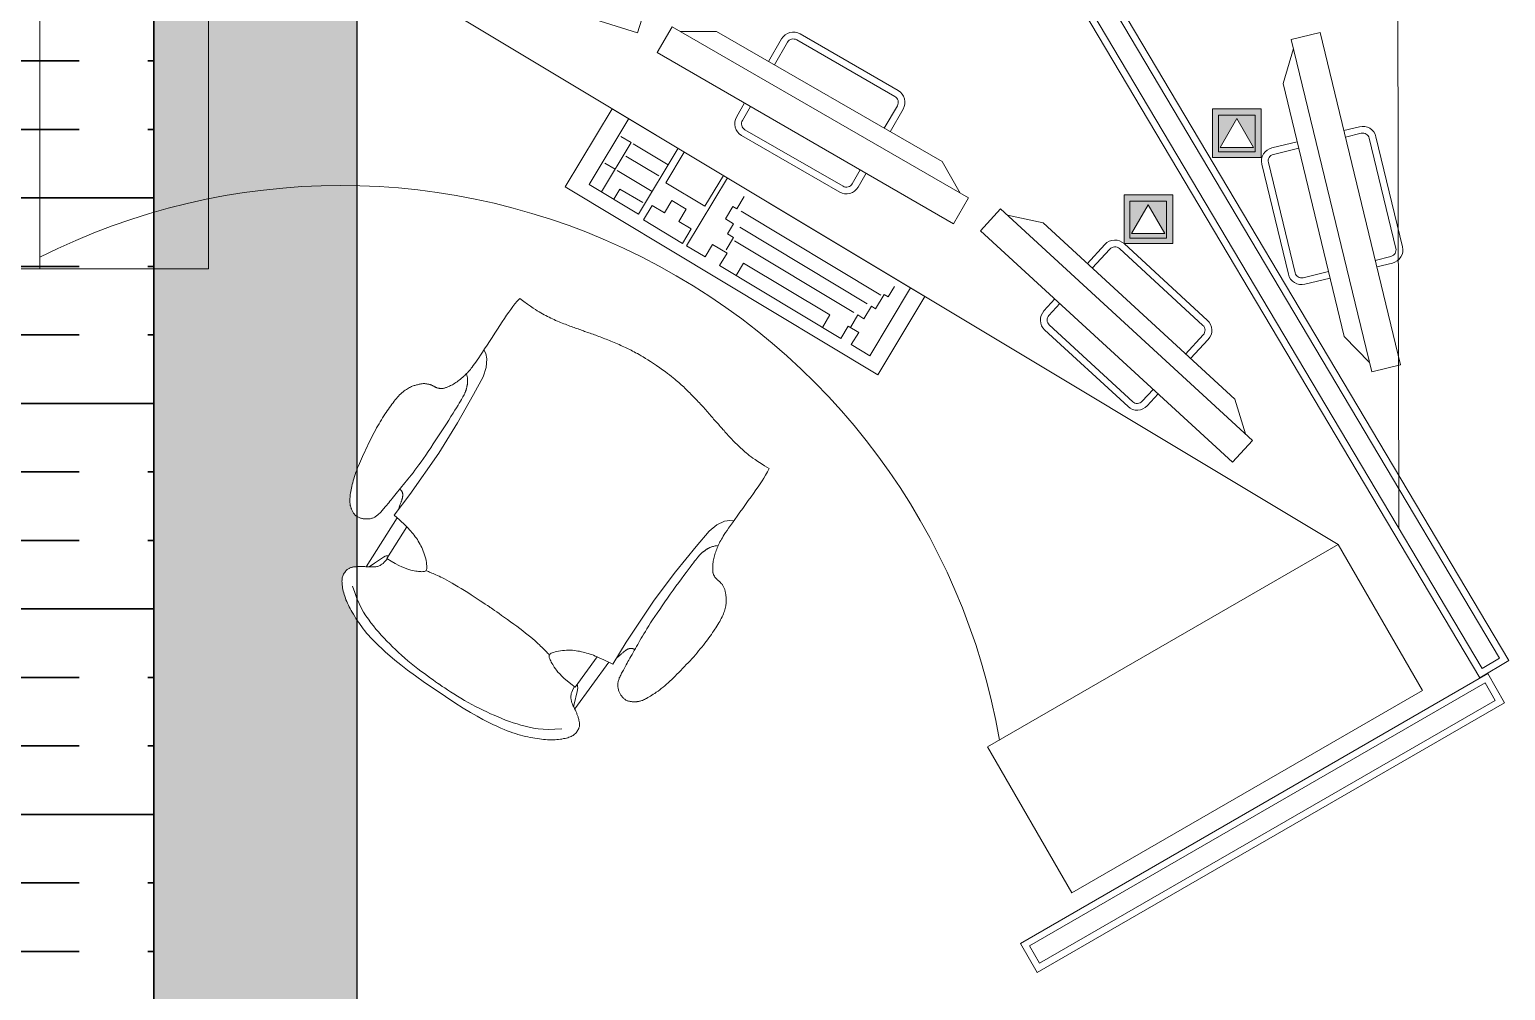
# Model space of a CAD drawing. Header units: millimetres. Extents: x 580 to 1830, y 656 to 1501.
# Drawn here: x 1637.2 to 1746.5, y 1297.6 to 1368.9 of the extents above; entities that cross this region are included whole.
import ezdxf

# ---------------------------------------------------------------- set-up
doc = ezdxf.new("R2010")
doc.units = ezdxf.units.MM
for name, color, linetype, lineweight in [('1T Puntos voz y datos', 144, 'Continuous', 20), ('instalacion electrica', 160, 'Continuous', 30), ('mobiliario', 253, 'Continuous', 15), ('Planta1', 250, 'Continuous', 15)]:
    doc.layers.add(name, color=color, linetype=linetype, lineweight=lineweight)
doc.layers.add('bandeja', color=250, linetype='Continuous')
doc.layers.add('cableado telecomunicaciones', color=7, linetype='Continuous', true_color=0xe679fc)
doc.layers.add('separador', color=1, linetype='Continuous', lineweight=30, true_color=0xff0000)

# ---------------------------------------------------------------- blocks, each defined once
blk = doc.blocks.new('Datos de Piso')
at = {"layer": '1T Puntos voz y datos', "linetype": 'Continuous'}
h = blk.add_hatch(color=256, dxfattribs=at)
h.paths.add_polyline_path([(-0.174, 0.358), (-0.174, -0.001), (0.185, -0.001), (0.185, 0.358)])
h.paths.add_polyline_path([(0.004, 0.286), (0.127, 0.073), (-0.119, 0.073)], flags=16)
for p, q in [((-0.131, 0.04), (-0.131, 0.311)), ((0.139, 0.311), (0.139, 0.04)), ((0.139, 0.04), (-0.131, 0.04))]:
    blk.add_line(p, q, dxfattribs=at)
for points in [[(-0.174, 0.358), (0.185, 0.358), (0.185, -0.001), (-0.174, -0.001)], [(0.004, 0.286), (0.127, 0.073), (-0.119, 0.073)]]:
    blk.add_lwpolyline(points, close=True, dxfattribs=at)
blk.add_lwpolyline([(-0.131, 0.311), (0.139, 0.311)], dxfattribs=at)
blk = doc.blocks.new('puntosAccesoVozDatos')
at = {"layer": '1T Puntos voz y datos', "linetype": 'Continuous'}
blk.add_blockref('Datos de Piso', (0.174, 0.001), dxfattribs=at)

msp = doc.modelspace()

# ---------------------------------------------------------------- hatches: boundary and pattern name
at = {"layer": 'cableado telecomunicaciones'}
h = msp.add_hatch(dxfattribs=at)
h.set_pattern_fill('HONEY', color=256, scale=1.9)
h.set_pattern_definition([(0, (-89664.291, -49120.476), (9.04875, 5.22429823), [6.0325, -12.065]), (120, (-89664.291, -49120.476), (-9.04874998, 5.22429826), [6.0325, -12.065]), (60, (-89664.291, -49120.476), (2e-08, 10.44859649), [-12.065, 6.0325])])
h.paths.add_polyline_path([(1079.88, 1477.1), (917.83, 1477.1), (917.83, 1462.07), (1079.88, 1462.07)])
h.paths.add_polyline_path([(1092.38, 1477.1), (1079.88, 1477.1), (1079.88, 1462.07), (1092.38, 1462.07)])
h.paths.add_polyline_path([(1606.38, 1477.1), (1092.38, 1477.1), (1092.38, 1462.07), (1557.53, 1462.07), (1565.11, 1466.44), (1566.36, 1464.28), (1562.53, 1462.07), (1606.38, 1462.07, -0.414214), (1646.38, 1422.07), (1646.38, 1383.46), (1661.41, 1383.46), (1661.41, 1386.76), (1659.35, 1387.23), (1658.68, 1387.02), (1658.02, 1389.12), (1661.41, 1390.18), (1661.41, 1422.07, 0.02962), (1661.02, 1428.57), (1660.82, 1429.07), (1660.68, 1429.52), (1660.54, 1430.03), (1660.41, 1430.69), (1660.36, 1431.27), (1660.46, 1431.7), (1660.53, 1431.85, 0.362821)])
h.paths.add_polyline_path([(1661.41, 1382.96), (1646.38, 1382.96), (1646.38, 1381.46), (1661.41, 1381.46)])
h.paths.add_polyline_path([(1646.38, 1116.35), (1661.41, 1116.35), (1661.41, 1325.1), (1661.21, 1325.41), (1661.04, 1325.71), (1660.84, 1326.06), (1660.66, 1326.45), (1660.52, 1326.83), (1660.41, 1327.21), (1660.33, 1327.63), (1660.3, 1328.05), (1660.38, 1328.37), (1660.56, 1328.67), (1660.8, 1328.9), (1661.04, 1328.98), (1661.41, 1329.04), (1661.41, 1332.74), (1661.21, 1332.94), (1661.07, 1333.19), (1660.94, 1333.52), (1660.89, 1333.81), (1660.9, 1334.08), (1660.93, 1334.36), (1660.99, 1334.71), (1661.08, 1335.12), (1661.17, 1335.48), (1661.27, 1335.79), (1661.41, 1336.19), (1661.41, 1375.14), (1658.02, 1376.2), (1658.68, 1378.3), (1659.35, 1378.09), (1661.41, 1378.56), (1661.41, 1380.96), (1646.38, 1380.96)])
at = {"layer": 'instalacion electrica'}
h = msp.add_hatch(dxfattribs=at)
h.set_pattern_fill('INSUL', color=256, scale=1.6)
h.paths.add_polyline_path([(1079.88, 1462.07), (917.83, 1462.07), (917.83, 1447.07), (1079.88, 1447.07)])
h.paths.add_polyline_path([(1092.38, 1462.07), (1079.88, 1462.07), (1079.88, 1447.07), (1092.38, 1447.07)])
h.paths.add_polyline_path([(1557.53, 1462.07), (1092.38, 1462.07), (1092.38, 1447.07), (1531.52, 1447.07)])
edge = h.paths.add_edge_path()
edge.add_line((1631.38, 1116.35), (1646.38, 1116.35))
edge.add_line((1646.38, 1116.35), (1646.38, 1380.96))
edge.add_line((1646.38, 1380.96), (1638.87, 1380.96))
edge.add_line((1638.87, 1380.96), (1638.87, 1383.46))
edge.add_line((1638.87, 1383.46), (1646.38, 1383.46))
edge.add_line((1646.38, 1383.46), (1646.38, 1422.07))
edge.add_arc((1606.38, 1422.07), 40, 0, 90)
edge.add_line((1606.38, 1462.07), (1562.53, 1462.07))
edge.add_line((1562.53, 1462.07), (1536.53, 1447.07))
edge.add_line((1536.53, 1447.07), (1596.11, 1447.07))
edge.add_line((1596.11, 1447.07), (1595.91, 1447.88))
edge.add_line((1595.91, 1447.88), (1596.33, 1448.56))
edge.add_line((1596.33, 1448.56), (1596.96, 1448.79))
edge.add_line((1596.96, 1448.79), (1597.73, 1448.91))
edge.add_line((1597.73, 1448.91), (1598.46, 1448.9))
edge.add_line((1598.46, 1448.9), (1599.27, 1448.79))
edge.add_line((1599.27, 1448.79), (1600.19, 1448.6))
edge.add_line((1600.19, 1448.6), (1601.03, 1448.35))
edge.add_line((1601.03, 1448.35), (1601.8, 1448.04))
edge.add_line((1601.8, 1448.04), (1602.82, 1447.56))
edge.add_line((1602.82, 1447.56), (1603.72, 1447.07))
edge.add_line((1603.72, 1447.07), (1606.38, 1447.07))
edge.add_arc((1606.38, 1422.07), 25, 0, 90, ccw=False)
edge.add_line((1631.38, 1422.07), (1631.38, 1383.48))
edge.add_line((1631.38, 1383.48), (1636.39, 1383.48))
edge.add_line((1636.39, 1383.48), (1636.39, 1380.98))
edge.add_line((1636.39, 1380.98), (1631.38, 1380.98))
edge.add_line((1631.38, 1380.98), (1631.38, 1116.35))

# ---------------------------------------------------------------- linework, layer by layer
at = {"layer": 'bandeja'}
msp.add_lwpolyline([(917.83, 1477.1), (1606.38, 1477.1, -0.414214), (1661.41, 1422.07), (1661.41, 1116.35)], format="xyb", dxfattribs=at)
at = {"layer": 'mobiliario', "color": 253}
for p, q in [((1738.45, 1432.8), (1738.64, 1331.86)), ((1734.14, 1330.66), (1650.43, 1380.96)), ((1684.49, 1358.83), (1681.9, 1360.39)), ((1680.56, 1358.49), (1679.79, 1358.95)), ((1683.79, 1358), (1681.35, 1359.47)), ((1683.3, 1356.85), (1680.71, 1358.4)), ((1700.25, 1349.15), (1689.89, 1355.38)), ((1698.24, 1347.87), (1689.4, 1353.18)), ((1699.25, 1348.51), (1689.8, 1354.19)), ((1664.41, 1332.64), (1662.11, 1329.02)), ((1734.14, 1330.66), (1708.16, 1315.66)), ((1740.39, 1319.83), (1734.14, 1330.66)), ((1680.1, 1321.93), (1677.57, 1318.47)), ((1714.41, 1304.83), (1740.39, 1319.83)), ((1708.16, 1315.66), (1714.41, 1304.83))]:
    msp.add_line(p, q, dxfattribs=at)
for points in [[(1635.45, 1350.96), (1635.45, 1413.34), (1637.93, 1413.34), (1637.93, 1351.98)], [(1637.93, 1351.12), (1650.43, 1351.12), (1650.43, 1380.09), (1637.93, 1380.09), (1637.93, 1351.12), (1635.45, 1351.12)], [(1685.39, 1368.7), (1688.08, 1368.71), (1704.8, 1359.06), (1706.13, 1356.72)], [(1736.46, 1344.16), (1734.6, 1346.1), (1730.06, 1364.86), (1730.83, 1367.44)], [(1681.57, 1362.25), (1678.63, 1357.37), (1682.29, 1355.17), (1685.22, 1360.05)], [(1679.55, 1356.82), (1681.75, 1360.48), (1680.98, 1360.93)], [(1685.68, 1359.77), (1684.31, 1357.49), (1687.2, 1355.75), (1688.58, 1358.03)], [(1702.45, 1349.7), (1699.43, 1344.67), (1698.06, 1345.49), (1698.61, 1346.4), (1697.84, 1346.86), (1697.29, 1345.95), (1688.3, 1351.35), (1688.85, 1352.27), (1687.78, 1352.91), (1687.23, 1351.99), (1685.86, 1352.82), (1688.88, 1357.85)], [(1682.6, 1356.02), (1680.92, 1357.03), (1680.46, 1356.27)], [(1688.79, 1352.51), (1689.34, 1353.43), (1688.88, 1353.7), (1689.34, 1354.46), (1688.73, 1354.83), (1689.28, 1355.74), (1689.58, 1355.56), (1690.13, 1356.48)], [(1727.28, 1338.87), (1726.49, 1341.44), (1712.28, 1354.51), (1709.65, 1355.08)], [(1695.92, 1346.77), (1696.47, 1347.69), (1690.07, 1351.53), (1689.52, 1350.62)], [(1688.19, 1330.6), (1688.08, 1330.58), (1687.98, 1330.56), (1687.9, 1330.55), (1687.84, 1330.53), (1687.78, 1330.52), (1687.73, 1330.5), (1687.69, 1330.49), (1687.65, 1330.47), (1687.61, 1330.45), (1687.58, 1330.44), (1687.55, 1330.42), (1687.52, 1330.41), (1687.48, 1330.39), (1687.46, 1330.38), (1687.43, 1330.36), (1687.4, 1330.34), (1687.37, 1330.32), (1687.34, 1330.31), (1687.31, 1330.29), (1687.28, 1330.27), (1687.26, 1330.25), (1687.23, 1330.23), (1687.2, 1330.21), (1687.18, 1330.19), (1687.15, 1330.18), (1687.13, 1330.16), (1687.1, 1330.14), (1687.08, 1330.12), (1687.06, 1330.1), (1687.04, 1330.09), (1687.01, 1330.07), (1686.99, 1330.05), (1686.96, 1330.02), (1686.94, 1330), (1686.91, 1329.97), (1686.88, 1329.94), (1686.84, 1329.9), (1686.79, 1329.85), (1686.74, 1329.79), (1686.69, 1329.72), (1686.62, 1329.64), (1686.54, 1329.54), (1686.45, 1329.43), (1686.36, 1329.3), (1686.24, 1329.16), (1686.12, 1328.99), (1685.98, 1328.8), (1685.82, 1328.6), (1685.65, 1328.36), (1685.47, 1328.11), (1685.27, 1327.85), (1685.07, 1327.57), (1684.86, 1327.28), (1684.65, 1326.99), (1684.45, 1326.69), (1684.24, 1326.41), (1684.05, 1326.12), (1683.86, 1325.85), (1683.68, 1325.58), (1683.5, 1325.33), (1683.34, 1325.08), (1683.19, 1324.85), (1683.05, 1324.63), (1682.92, 1324.42), (1682.8, 1324.22), (1682.69, 1324.04), (1682.59, 1323.87), (1682.49, 1323.71), (1682.4, 1323.55), (1682.32, 1323.4), (1682.23, 1323.25), (1682.15, 1323.1), (1682.07, 1322.95), (1681.98, 1322.8), (1681.9, 1322.66), (1681.82, 1322.51), (1681.73, 1322.37), (1681.65, 1322.23), (1681.58, 1322.1), (1681.51, 1321.98), (1681.44, 1321.86), (1681.38, 1321.75), (1681.32, 1321.64), (1681.27, 1321.55), (1681.22, 1321.45), (1681.17, 1321.36), (1681.13, 1321.28), (1681.08, 1321.2), (1681.04, 1321.12), (1681, 1321.04), (1680.97, 1320.97), (1680.93, 1320.9), (1680.9, 1320.83), (1680.87, 1320.77), (1680.85, 1320.7), (1680.83, 1320.64), (1680.81, 1320.58), (1680.79, 1320.52), (1680.78, 1320.46), (1680.77, 1320.4), (1680.76, 1320.34), (1680.76, 1320.28), (1680.76, 1320.22), (1680.76, 1320.16), (1680.77, 1320.1), (1680.78, 1320.04), (1680.79, 1319.98), (1680.81, 1319.92), (1680.82, 1319.86), (1680.84, 1319.8), (1680.86, 1319.75), (1680.89, 1319.7), (1680.91, 1319.64), (1680.94, 1319.59), (1680.96, 1319.55), (1680.99, 1319.5), (1681.02, 1319.45), (1681.05, 1319.41), (1681.09, 1319.37), (1681.12, 1319.33), (1681.16, 1319.29), (1681.19, 1319.25), (1681.23, 1319.22), (1681.28, 1319.19), (1681.32, 1319.16), (1681.36, 1319.13), (1681.41, 1319.1), (1681.46, 1319.08), (1681.51, 1319.07), (1681.56, 1319.05), (1681.62, 1319.04), (1681.67, 1319.03), (1681.73, 1319.02), (1681.78, 1319.02), (1681.83, 1319.01), (1681.88, 1319.01), (1681.92, 1319.01), (1681.97, 1319.01), (1682.01, 1319.01), (1682.05, 1319.01), (1682.08, 1319.01), (1682.12, 1319.01), (1682.16, 1319.01), (1682.2, 1319.02), (1682.24, 1319.02), (1682.28, 1319.03), (1682.32, 1319.03), (1682.37, 1319.04), (1682.42, 1319.06), (1682.47, 1319.07), (1682.53, 1319.09), (1682.59, 1319.11), (1682.65, 1319.14), (1682.73, 1319.18), (1682.8, 1319.22), (1682.89, 1319.26), (1682.98, 1319.31), (1683.07, 1319.36), (1683.17, 1319.42), (1683.27, 1319.49), (1683.38, 1319.56), (1683.5, 1319.63), (1683.61, 1319.71), (1683.74, 1319.8), (1683.86, 1319.89), (1683.98, 1319.99), (1684.11, 1320.09), (1684.24, 1320.19), (1684.37, 1320.3), (1684.49, 1320.42), (1684.62, 1320.53), (1684.75, 1320.66), (1684.88, 1320.78), (1685.01, 1320.91), (1685.14, 1321.05), (1685.28, 1321.18), (1685.42, 1321.32), (1685.55, 1321.47), (1685.69, 1321.61), (1685.83, 1321.76), (1685.97, 1321.9), (1686.11, 1322.05), (1686.25, 1322.2), (1686.38, 1322.35), (1686.51, 1322.49), (1686.63, 1322.64), (1686.75, 1322.78), (1686.87, 1322.92), (1686.99, 1323.06), (1687.1, 1323.2), (1687.21, 1323.34), (1687.31, 1323.48), (1687.41, 1323.61), (1687.51, 1323.74), (1687.6, 1323.87), (1687.69, 1324), (1687.78, 1324.13), (1687.86, 1324.25), (1687.94, 1324.38), (1688.02, 1324.5), (1688.1, 1324.62), (1688.17, 1324.74), (1688.24, 1324.85), (1688.31, 1324.97), (1688.37, 1325.08), (1688.43, 1325.19), (1688.48, 1325.3), (1688.53, 1325.41), (1688.58, 1325.52), (1688.62, 1325.62), (1688.66, 1325.73), (1688.69, 1325.83), (1688.71, 1325.92), (1688.74, 1326.02), (1688.76, 1326.11), (1688.77, 1326.2), (1688.78, 1326.28), (1688.79, 1326.36), (1688.79, 1326.44), (1688.79, 1326.51), (1688.79, 1326.58), (1688.79, 1326.65), (1688.78, 1326.72), (1688.78, 1326.79), (1688.77, 1326.85), (1688.76, 1326.92), (1688.76, 1326.98), (1688.75, 1327.04), (1688.74, 1327.1), (1688.72, 1327.16), (1688.71, 1327.22), (1688.7, 1327.28), (1688.68, 1327.33), (1688.66, 1327.39), (1688.64, 1327.44), (1688.61, 1327.49), (1688.59, 1327.54), (1688.56, 1327.58), (1688.54, 1327.63), (1688.51, 1327.67), (1688.48, 1327.71), (1688.46, 1327.75), (1688.43, 1327.78), (1688.4, 1327.81), (1688.37, 1327.84), (1688.34, 1327.87), (1688.31, 1327.9), (1688.29, 1327.93), (1688.26, 1327.95), (1688.23, 1327.97), (1688.2, 1328), (1688.18, 1328.02), (1688.15, 1328.04), (1688.12, 1328.06), (1688.1, 1328.09), (1688.07, 1328.11), (1688.05, 1328.14), (1688.03, 1328.16), (1688, 1328.19), (1687.98, 1328.22), (1687.96, 1328.25), (1687.94, 1328.28), (1687.92, 1328.31), (1687.91, 1328.34), (1687.89, 1328.37), (1687.88, 1328.4), (1687.86, 1328.42), (1687.85, 1328.45), (1687.84, 1328.48), (1687.83, 1328.51), (1687.82, 1328.54), (1687.81, 1328.57), (1687.81, 1328.6), (1687.8, 1328.63), (1687.8, 1328.66), (1687.79, 1328.7), (1687.79, 1328.74), (1687.79, 1328.78), (1687.79, 1328.83), (1687.79, 1328.89), (1687.79, 1328.95), (1687.79, 1329.01), (1687.8, 1329.09), (1687.8, 1329.16), (1687.81, 1329.25), (1687.82, 1329.33), (1687.83, 1329.43), (1687.85, 1329.52), (1687.87, 1329.62), (1687.89, 1329.72), (1687.92, 1329.82), (1687.95, 1329.93), (1687.98, 1330.03), (1688.02, 1330.13), (1688.05, 1330.23), (1688.09, 1330.33), (1688.12, 1330.42), (1688.16, 1330.51), (1688.2, 1330.6), (1688.24, 1330.69), (1688.29, 1330.78), (1688.33, 1330.87), (1688.39, 1330.97), (1688.44, 1331.07), (1688.51, 1331.17), (1688.57, 1331.29), (1688.65, 1331.41), (1688.74, 1331.55), (1688.85, 1331.7), (1688.96, 1331.87), (1689.1, 1332.07), (1689.25, 1332.28), (1689.42, 1332.52), (1689.61, 1332.78), (1689.81, 1333.06), (1690.02, 1333.35), (1690.22, 1333.63), (1690.43, 1333.92), (1690.63, 1334.2), (1690.82, 1334.46), (1690.99, 1334.71), (1691.16, 1334.94), (1691.31, 1335.16), (1691.45, 1335.38), (1691.58, 1335.59), (1691.71, 1335.82), (1691.84, 1336.05), (1691.97, 1336.3), (1691.64, 1336.5), (1691.37, 1336.68), (1691.13, 1336.83), (1690.94, 1336.96), (1690.77, 1337.08), (1690.63, 1337.18), (1690.5, 1337.27), (1690.39, 1337.37), (1690.28, 1337.46), (1690.17, 1337.55), (1690.07, 1337.64), (1689.97, 1337.73), (1689.87, 1337.82), (1689.77, 1337.91), (1689.67, 1338), (1689.58, 1338.1), (1689.48, 1338.19), (1689.39, 1338.29), (1689.29, 1338.38), (1689.2, 1338.48), (1689.11, 1338.57), (1689.03, 1338.66), (1688.94, 1338.76), (1688.86, 1338.85), (1688.78, 1338.93), (1688.7, 1339.02), (1688.63, 1339.11), (1688.55, 1339.19), (1688.48, 1339.27), (1688.41, 1339.35), (1688.34, 1339.43), (1688.28, 1339.51), (1688.21, 1339.59), (1688.14, 1339.66), (1688.07, 1339.74), (1688, 1339.82), (1687.93, 1339.9), (1687.86, 1339.97), (1687.8, 1340.05), (1687.72, 1340.14), (1687.65, 1340.22), (1687.58, 1340.3), (1687.51, 1340.39), (1687.43, 1340.47), (1687.36, 1340.56), (1687.28, 1340.65), (1687.21, 1340.74), (1687.13, 1340.82), (1687.05, 1340.91), (1686.97, 1341), (1686.89, 1341.08), (1686.81, 1341.17), (1686.72, 1341.26), (1686.64, 1341.35), (1686.55, 1341.44), (1686.46, 1341.53), (1686.37, 1341.62), (1686.28, 1341.72), (1686.18, 1341.81), (1686.09, 1341.91), (1686, 1342), (1685.9, 1342.09), (1685.81, 1342.18), (1685.72, 1342.27), (1685.64, 1342.35), (1685.55, 1342.43), (1685.46, 1342.51), (1685.38, 1342.59), (1685.28, 1342.67), (1685.19, 1342.75), (1685.09, 1342.84), (1684.98, 1342.93), (1684.86, 1343.03), (1684.73, 1343.13), (1684.59, 1343.24), (1684.44, 1343.36), (1684.26, 1343.49), (1684.07, 1343.63), (1683.86, 1343.77), (1683.63, 1343.93), (1683.4, 1344.09), (1683.18, 1344.23), (1682.99, 1344.36), (1682.8, 1344.47), (1682.64, 1344.58), (1682.48, 1344.67), (1682.34, 1344.75), (1682.21, 1344.82), (1682.08, 1344.89), (1681.96, 1344.96), (1681.85, 1345.01), (1681.74, 1345.07), (1681.64, 1345.12), (1681.53, 1345.17), (1681.43, 1345.22), (1681.32, 1345.28), (1681.21, 1345.33), (1681.09, 1345.38), (1680.97, 1345.43), (1680.85, 1345.49), (1680.73, 1345.54), (1680.6, 1345.59), (1680.48, 1345.64), (1680.36, 1345.7), (1680.24, 1345.75), (1680.13, 1345.79), (1680.02, 1345.84), (1679.9, 1345.89), (1679.79, 1345.93), (1679.68, 1345.98), (1679.57, 1346.02), (1679.46, 1346.06), (1679.35, 1346.1), (1679.24, 1346.14), (1679.13, 1346.18), (1679.03, 1346.22), (1678.92, 1346.26), (1678.81, 1346.29), (1678.71, 1346.33), (1678.6, 1346.37), (1678.5, 1346.4), (1678.4, 1346.44), (1678.3, 1346.47), (1678.21, 1346.51), (1678.11, 1346.54), (1678.01, 1346.58), (1677.92, 1346.62), (1677.82, 1346.65), (1677.72, 1346.69), (1677.62, 1346.72), (1677.52, 1346.76), (1677.42, 1346.79), (1677.32, 1346.83), (1677.21, 1346.87), (1677.1, 1346.91), (1676.99, 1346.95), (1676.88, 1347), (1676.76, 1347.04), (1676.64, 1347.09), (1676.52, 1347.14), (1676.4, 1347.19), (1676.28, 1347.24), (1676.15, 1347.29), (1676.03, 1347.35), (1675.91, 1347.4), (1675.79, 1347.46), (1675.67, 1347.52), (1675.55, 1347.58), (1675.42, 1347.64), (1675.3, 1347.7), (1675.18, 1347.77), (1675.05, 1347.84), (1674.93, 1347.91), (1674.79, 1348), (1674.65, 1348.09), (1674.48, 1348.2), (1674.28, 1348.34), (1674.06, 1348.5), (1673.79, 1348.69), (1673.49, 1348.92), (1673.3, 1348.71), (1673.13, 1348.51), (1672.97, 1348.31), (1672.82, 1348.1), (1672.67, 1347.89), (1672.51, 1347.67), (1672.36, 1347.44), (1672.19, 1347.19), (1672.02, 1346.91), (1671.83, 1346.63), (1671.64, 1346.33), (1671.45, 1346.03), (1671.25, 1345.73), (1671.07, 1345.45), (1670.89, 1345.18), (1670.73, 1344.93), (1670.59, 1344.71), (1670.46, 1344.51), (1670.34, 1344.34), (1670.23, 1344.19), (1670.14, 1344.06), (1670.05, 1343.94), (1669.97, 1343.83), (1669.9, 1343.74), (1669.83, 1343.65), (1669.76, 1343.56), (1669.69, 1343.49), (1669.62, 1343.41), (1669.55, 1343.34), (1669.48, 1343.27), (1669.41, 1343.2), (1669.34, 1343.14), (1669.26, 1343.07), (1669.18, 1343), (1669.1, 1342.93), (1669.01, 1342.86), (1668.93, 1342.8), (1668.84, 1342.73), (1668.75, 1342.68), (1668.67, 1342.62), (1668.59, 1342.57), (1668.51, 1342.52), (1668.43, 1342.48), (1668.36, 1342.45), (1668.29, 1342.41), (1668.22, 1342.38), (1668.16, 1342.36), (1668.1, 1342.33), (1668.05, 1342.31), (1668, 1342.3), (1667.96, 1342.28), (1667.92, 1342.27), (1667.89, 1342.26), (1667.86, 1342.25), (1667.82, 1342.24), (1667.79, 1342.24), (1667.76, 1342.24), (1667.73, 1342.23), (1667.7, 1342.23), (1667.67, 1342.23), (1667.64, 1342.23), (1667.61, 1342.24), (1667.58, 1342.24), (1667.55, 1342.24), (1667.52, 1342.25), (1667.48, 1342.26), (1667.45, 1342.26), (1667.41, 1342.27), (1667.38, 1342.28), (1667.34, 1342.29), (1667.31, 1342.3), (1667.28, 1342.32), (1667.24, 1342.33), (1667.21, 1342.35), (1667.18, 1342.36), (1667.15, 1342.38), (1667.12, 1342.4), (1667.09, 1342.41), (1667.06, 1342.43), (1667.03, 1342.45), (1666.99, 1342.46), (1666.96, 1342.48), (1666.92, 1342.5), (1666.88, 1342.51), (1666.84, 1342.53), (1666.8, 1342.54), (1666.75, 1342.55), (1666.71, 1342.56), (1666.66, 1342.57), (1666.61, 1342.58), (1666.56, 1342.59), (1666.5, 1342.59), (1666.45, 1342.6), (1666.39, 1342.6), (1666.33, 1342.6), (1666.27, 1342.59), (1666.21, 1342.59), (1666.16, 1342.58), (1666.1, 1342.57), (1666.03, 1342.55), (1665.97, 1342.54), (1665.91, 1342.52), (1665.85, 1342.51), (1665.79, 1342.49), (1665.72, 1342.47), (1665.66, 1342.45), (1665.59, 1342.43), (1665.52, 1342.4), (1665.46, 1342.38), (1665.39, 1342.34), (1665.31, 1342.31), (1665.24, 1342.27), (1665.16, 1342.22), (1665.09, 1342.17), (1665.01, 1342.12), (1664.92, 1342.06), (1664.84, 1341.99), (1664.76, 1341.92), (1664.68, 1341.84), (1664.59, 1341.76), (1664.51, 1341.68), (1664.43, 1341.59), (1664.35, 1341.49), (1664.26, 1341.39), (1664.18, 1341.29), (1664.1, 1341.18), (1664.01, 1341.07), (1663.93, 1340.95), (1663.84, 1340.84), (1663.76, 1340.71), (1663.67, 1340.59), (1663.59, 1340.46), (1663.5, 1340.33), (1663.41, 1340.2), (1663.33, 1340.06), (1663.24, 1339.92), (1663.15, 1339.77), (1663.06, 1339.62), (1662.97, 1339.47), (1662.88, 1339.31), (1662.79, 1339.15), (1662.7, 1338.98), (1662.61, 1338.81), (1662.52, 1338.64), (1662.43, 1338.46), (1662.35, 1338.28), (1662.26, 1338.1), (1662.17, 1337.92), (1662.09, 1337.74), (1662, 1337.55), (1661.92, 1337.37), (1661.84, 1337.19), (1661.76, 1337.02), (1661.69, 1336.85), (1661.61, 1336.68), (1661.54, 1336.51), (1661.47, 1336.35), (1661.41, 1336.18), (1661.35, 1336.02), (1661.29, 1335.86), (1661.24, 1335.71), (1661.19, 1335.55), (1661.15, 1335.4), (1661.11, 1335.25), (1661.08, 1335.11), (1661.05, 1334.97), (1661.02, 1334.84), (1660.99, 1334.71), (1660.97, 1334.59), (1660.95, 1334.47), (1660.93, 1334.37), (1660.92, 1334.27), (1660.91, 1334.17), (1660.9, 1334.09), (1660.89, 1334.01), (1660.89, 1333.93), (1660.89, 1333.87), (1660.89, 1333.81), (1660.9, 1333.75), (1660.91, 1333.7), (1660.91, 1333.66), (1660.92, 1333.61), (1660.93, 1333.57), (1660.94, 1333.54), (1660.95, 1333.5), (1660.97, 1333.46), (1660.98, 1333.43), (1660.99, 1333.39), (1661, 1333.35), (1661.02, 1333.32), (1661.03, 1333.28), (1661.05, 1333.23), (1661.07, 1333.19), (1661.09, 1333.14), (1661.12, 1333.1), (1661.15, 1333.05), (1661.17, 1333), (1661.2, 1332.96), (1661.24, 1332.91), (1661.27, 1332.87), (1661.31, 1332.83), (1661.35, 1332.8), (1661.39, 1332.77), (1661.44, 1332.74), (1661.48, 1332.71), (1661.53, 1332.69), (1661.58, 1332.67), (1661.63, 1332.65), (1661.68, 1332.63), (1661.73, 1332.61), (1661.78, 1332.6), (1661.83, 1332.59), (1661.88, 1332.58), (1661.94, 1332.57), (1661.99, 1332.56), (1662.05, 1332.56), (1662.11, 1332.56), (1662.17, 1332.56), (1662.23, 1332.56), (1662.29, 1332.57), (1662.35, 1332.57), (1662.41, 1332.58), (1662.47, 1332.6), (1662.53, 1332.61), (1662.58, 1332.63), (1662.64, 1332.65), (1662.69, 1332.68), (1662.75, 1332.7), (1662.8, 1332.74), (1662.85, 1332.77), (1662.9, 1332.81), (1662.95, 1332.85), (1663, 1332.89), (1663.05, 1332.94), (1663.11, 1332.99), (1663.16, 1333.04), (1663.21, 1333.1), (1663.26, 1333.16), (1663.32, 1333.22), (1663.38, 1333.29), (1663.44, 1333.36), (1663.5, 1333.43), (1663.57, 1333.51), (1663.64, 1333.59), (1663.71, 1333.68), (1663.78, 1333.77), (1663.87, 1333.87), (1663.95, 1333.97), (1664.04, 1334.08), (1664.14, 1334.2), (1664.24, 1334.32), (1664.34, 1334.45), (1664.44, 1334.58), (1664.55, 1334.71), (1664.66, 1334.85), (1664.76, 1334.98), (1664.87, 1335.11), (1664.98, 1335.24), (1665.09, 1335.38), (1665.2, 1335.52), (1665.32, 1335.66), (1665.45, 1335.82), (1665.58, 1335.99), (1665.71, 1336.17), (1665.86, 1336.37), (1666.01, 1336.58), (1666.18, 1336.81), (1666.35, 1337.05), (1666.52, 1337.3), (1666.7, 1337.57), (1666.89, 1337.84), (1667.08, 1338.13), (1667.28, 1338.42), (1667.47, 1338.72), (1667.67, 1339.02), (1667.86, 1339.32), (1668.05, 1339.61), (1668.23, 1339.89), (1668.39, 1340.15), (1668.55, 1340.4), (1668.68, 1340.62), (1668.81, 1340.81), (1668.92, 1340.99), (1669.01, 1341.15), (1669.09, 1341.29), (1669.17, 1341.41), (1669.23, 1341.52), (1669.28, 1341.61), (1669.32, 1341.69), (1669.36, 1341.76), (1669.39, 1341.82), (1669.41, 1341.87), (1669.43, 1341.91), (1669.45, 1341.95), (1669.46, 1341.98), (1669.47, 1342.01), (1669.48, 1342.04), (1669.49, 1342.07), (1669.5, 1342.1), (1669.51, 1342.12), (1669.52, 1342.15), (1669.53, 1342.18), (1669.54, 1342.21), (1669.54, 1342.24), (1669.55, 1342.27), (1669.56, 1342.3), (1669.57, 1342.33), (1669.57, 1342.37), (1669.58, 1342.4), (1669.59, 1342.43), (1669.59, 1342.47), (1669.6, 1342.5), (1669.61, 1342.53), (1669.61, 1342.56), (1669.62, 1342.6), (1669.62, 1342.63), (1669.62, 1342.67), (1669.62, 1342.7), (1669.63, 1342.74), (1669.63, 1342.78), (1669.63, 1342.82), (1669.63, 1342.87), (1669.62, 1342.92), (1669.62, 1342.98), (1669.61, 1343.04), (1669.59, 1343.12), (1669.58, 1343.22), (1669.55, 1343.33)], [(1701.26, 1349.79), (1700.8, 1349.03), (1700.5, 1349.21), (1699.86, 1348.14), (1699.55, 1348.33), (1699, 1347.41), (1698.55, 1347.69), (1698, 1346.77)], [(1670.82, 1345.11), (1670.97, 1344.83), (1671.05, 1344.44), (1671, 1343.8), (1670.77, 1343.1), (1670.07, 1341.79), (1668.88, 1339.68), (1667.5, 1337.44), (1665.35, 1334.38), (1664.18, 1332.85), (1664.39, 1332.66), (1664.57, 1332.5), (1664.73, 1332.35), (1664.87, 1332.22), (1665, 1332.09), (1665.11, 1331.98), (1665.22, 1331.87), (1665.32, 1331.76), (1665.41, 1331.66), (1665.5, 1331.56), (1665.59, 1331.45), (1665.67, 1331.35), (1665.75, 1331.24), (1665.83, 1331.14), (1665.9, 1331.03), (1665.97, 1330.92), (1666.04, 1330.8), (1666.11, 1330.68), (1666.17, 1330.56), (1666.23, 1330.44), (1666.29, 1330.31), (1666.34, 1330.18), (1666.39, 1330.04), (1666.44, 1329.9), (1666.48, 1329.76), (1666.52, 1329.61), (1666.55, 1329.47), (1666.57, 1329.33), (1666.59, 1329.21), (1666.6, 1329.09), (1666.61, 1328.98), (1666.6, 1328.89), (1666.58, 1328.82), (1666.56, 1328.76), (1666.53, 1328.72), (1666.48, 1328.69), (1666.43, 1328.67), (1666.38, 1328.66), (1666.31, 1328.66), (1666.24, 1328.65), (1666.16, 1328.66), (1666.08, 1328.66), (1665.99, 1328.67), (1665.89, 1328.68), (1665.79, 1328.69), (1665.67, 1328.71), (1665.55, 1328.74), (1665.42, 1328.77), (1665.28, 1328.81), (1665.12, 1328.86), (1664.94, 1328.93), (1664.74, 1329.01), (1664.52, 1329.12), (1664.26, 1329.26), (1663.96, 1329.43), (1663.63, 1329.64), (1665.13, 1331.97)], [(1664.6, 1334.78), (1664.62, 1334.77), (1664.63, 1334.76), (1664.64, 1334.74), (1664.65, 1334.73), (1664.66, 1334.72), (1664.67, 1334.71), (1664.68, 1334.7), (1664.69, 1334.69), (1664.7, 1334.68), (1664.7, 1334.67), (1664.71, 1334.67), (1664.72, 1334.66), (1664.73, 1334.65), (1664.74, 1334.64), (1664.74, 1334.63), (1664.75, 1334.62), (1664.76, 1334.61), (1664.76, 1334.6), (1664.77, 1334.58), (1664.77, 1334.57), (1664.78, 1334.55), (1664.78, 1334.54), (1664.79, 1334.52), (1664.79, 1334.5), (1664.8, 1334.49), (1664.8, 1334.47), (1664.81, 1334.45), (1664.81, 1334.44), (1664.82, 1334.42), (1664.82, 1334.4), (1664.82, 1334.38), (1664.82, 1334.37), (1664.82, 1334.35), (1664.82, 1334.33), (1664.82, 1334.31), (1664.82, 1334.29), (1664.82, 1334.27), (1664.82, 1334.26), (1664.81, 1334.24), (1664.81, 1334.22), (1664.81, 1334.21), (1664.81, 1334.19), (1664.8, 1334.17), (1664.8, 1334.16), (1664.8, 1334.14), (1664.79, 1334.12), (1664.79, 1334.1), (1664.78, 1334.08), (1664.77, 1334.06), (1664.77, 1334.03), (1664.76, 1334), (1664.75, 1333.97), (1664.74, 1333.93), (1664.73, 1333.89), (1664.71, 1333.85), (1664.7, 1333.8), (1664.68, 1333.75), (1664.66, 1333.7), (1664.63, 1333.64), (1664.61, 1333.58), (1664.58, 1333.51), (1664.56, 1333.43), (1664.53, 1333.35), (1664.5, 1333.26)], [(1689.38, 1332.43), (1689.07, 1332.46), (1688.67, 1332.4), (1688.1, 1332.12), (1687.53, 1331.65), (1686.56, 1330.52), (1685.03, 1328.64), (1683.45, 1326.54), (1681.38, 1323.43), (1680.38, 1321.79), (1680.13, 1321.91), (1679.91, 1322.02), (1679.72, 1322.12), (1679.54, 1322.2), (1679.38, 1322.27), (1679.23, 1322.34), (1679.09, 1322.39), (1678.96, 1322.45), (1678.83, 1322.5), (1678.7, 1322.54), (1678.57, 1322.58), (1678.44, 1322.62), (1678.31, 1322.66), (1678.19, 1322.69), (1678.06, 1322.72), (1677.93, 1322.75), (1677.8, 1322.77), (1677.66, 1322.79), (1677.53, 1322.81), (1677.39, 1322.82), (1677.25, 1322.82), (1677.1, 1322.82), (1676.96, 1322.82), (1676.81, 1322.81), (1676.66, 1322.8), (1676.52, 1322.78), (1676.37, 1322.76), (1676.24, 1322.73), (1676.11, 1322.7), (1675.99, 1322.67), (1675.89, 1322.64), (1675.81, 1322.6), (1675.75, 1322.56), (1675.71, 1322.51), (1675.68, 1322.47), (1675.67, 1322.42), (1675.67, 1322.36), (1675.68, 1322.3), (1675.7, 1322.24), (1675.72, 1322.18), (1675.75, 1322.11), (1675.79, 1322.03), (1675.83, 1321.95), (1675.87, 1321.86), (1675.93, 1321.77), (1675.99, 1321.67), (1676.05, 1321.57), (1676.13, 1321.45), (1676.22, 1321.34), (1676.32, 1321.21), (1676.45, 1321.07), (1676.6, 1320.91), (1676.79, 1320.74), (1677.01, 1320.55), (1677.28, 1320.34), (1677.59, 1320.1), (1679.22, 1322.35)], [(1663.68, 1329.6), (1663.56, 1329.47), (1663.45, 1329.35), (1663.36, 1329.27), (1663.28, 1329.2), (1663.2, 1329.15), (1663.14, 1329.11), (1663.08, 1329.08), (1663.02, 1329.06), (1662.96, 1329.04), (1662.89, 1329.03), (1662.83, 1329.02), (1662.77, 1329.01), (1662.7, 1329), (1662.64, 1329), (1662.57, 1329), (1662.5, 1329), (1662.43, 1329), (1662.36, 1329), (1662.29, 1329.01), (1662.22, 1329.01), (1662.15, 1329.02), (1662.08, 1329.02), (1662.02, 1329.03), (1661.95, 1329.03), (1661.89, 1329.04), (1661.83, 1329.04), (1661.77, 1329.04), (1661.71, 1329.04), (1661.65, 1329.04), (1661.59, 1329.04), (1661.54, 1329.04), (1661.48, 1329.03), (1661.43, 1329.03), (1661.37, 1329.02), (1661.32, 1329.02), (1661.26, 1329.01), (1661.21, 1329.01), (1661.16, 1329), (1661.11, 1328.99), (1661.06, 1328.98), (1661.01, 1328.97), (1660.97, 1328.96), (1660.92, 1328.94), (1660.88, 1328.92), (1660.84, 1328.9), (1660.79, 1328.87), (1660.75, 1328.84), (1660.7, 1328.81), (1660.66, 1328.76), (1660.61, 1328.71), (1660.57, 1328.66), (1660.52, 1328.6), (1660.48, 1328.54), (1660.44, 1328.47), (1660.41, 1328.4), (1660.38, 1328.33), (1660.36, 1328.26), (1660.34, 1328.19), (1660.32, 1328.11), (1660.32, 1328.03), (1660.31, 1327.95), (1660.32, 1327.86), (1660.32, 1327.77), (1660.33, 1327.67), (1660.35, 1327.56), (1660.36, 1327.45), (1660.39, 1327.33), (1660.41, 1327.21), (1660.45, 1327.09), (1660.48, 1326.96), (1660.52, 1326.83), (1660.57, 1326.7), (1660.61, 1326.57), (1660.67, 1326.45), (1660.72, 1326.32), (1660.79, 1326.18), (1660.85, 1326.05), (1660.92, 1325.92), (1661, 1325.78), (1661.08, 1325.64), (1661.17, 1325.49), (1661.26, 1325.34), (1661.35, 1325.19), (1661.45, 1325.04), (1661.56, 1324.88), (1661.67, 1324.73), (1661.78, 1324.57), (1661.89, 1324.42), (1662.02, 1324.26), (1662.14, 1324.1), (1662.28, 1323.94), (1662.44, 1323.77), (1662.61, 1323.59), (1662.8, 1323.4), (1663.02, 1323.18), (1663.27, 1322.95), (1663.55, 1322.69), (1663.87, 1322.4), (1664.24, 1322.09), (1664.68, 1321.74), (1665.18, 1321.35), (1665.76, 1320.92), (1666.44, 1320.44), (1667.21, 1319.92), (1667.98, 1319.39), (1668.68, 1318.93), (1669.29, 1318.54), (1669.84, 1318.21), (1670.33, 1317.93), (1670.76, 1317.7), (1671.15, 1317.5), (1671.49, 1317.33), (1671.8, 1317.19), (1672.08, 1317.06), (1672.33, 1316.95), (1672.56, 1316.86), (1672.78, 1316.78), (1672.98, 1316.71), (1673.17, 1316.64), (1673.36, 1316.59), (1673.54, 1316.53), (1673.73, 1316.49), (1673.91, 1316.44), (1674.1, 1316.4), (1674.27, 1316.36), (1674.45, 1316.33), (1674.62, 1316.3), (1674.79, 1316.27), (1674.95, 1316.25), (1675.11, 1316.23), (1675.26, 1316.21), (1675.41, 1316.2), (1675.55, 1316.19), (1675.69, 1316.18), (1675.83, 1316.18), (1675.97, 1316.18), (1676.11, 1316.19), (1676.24, 1316.2), (1676.37, 1316.21), (1676.5, 1316.23), (1676.62, 1316.24), (1676.74, 1316.27), (1676.85, 1316.29), (1676.95, 1316.31), (1677.05, 1316.34), (1677.14, 1316.37), (1677.22, 1316.4), (1677.3, 1316.43), (1677.37, 1316.47), (1677.44, 1316.51), (1677.5, 1316.55), (1677.56, 1316.6), (1677.61, 1316.66), (1677.66, 1316.71), (1677.71, 1316.77), (1677.75, 1316.83), (1677.79, 1316.9), (1677.83, 1316.96), (1677.86, 1317.02), (1677.88, 1317.08), (1677.9, 1317.13), (1677.91, 1317.18), (1677.92, 1317.23), (1677.92, 1317.28), (1677.93, 1317.33), (1677.92, 1317.37), (1677.92, 1317.42), (1677.91, 1317.47), (1677.9, 1317.52), (1677.89, 1317.57), (1677.88, 1317.62), (1677.87, 1317.67), (1677.86, 1317.72), (1677.84, 1317.77), (1677.82, 1317.83), (1677.81, 1317.88), (1677.79, 1317.93), (1677.77, 1317.99), (1677.75, 1318.04), (1677.73, 1318.09), (1677.71, 1318.15), (1677.69, 1318.2), (1677.66, 1318.26), (1677.64, 1318.32), (1677.61, 1318.38), (1677.58, 1318.44), (1677.55, 1318.5), (1677.52, 1318.56), (1677.49, 1318.63), (1677.46, 1318.69), (1677.43, 1318.75), (1677.4, 1318.82), (1677.38, 1318.88), (1677.35, 1318.94), (1677.33, 1319.01), (1677.32, 1319.07), (1677.3, 1319.13), (1677.29, 1319.2), (1677.28, 1319.26), (1677.27, 1319.32), (1677.27, 1319.38), (1677.28, 1319.45), (1677.29, 1319.53), (1677.31, 1319.61), (1677.34, 1319.71), (1677.39, 1319.83), (1677.46, 1319.97), (1677.54, 1320.14)], [(1663.74, 1329.82), (1663.67, 1329.83), (1663.59, 1329.83), (1663.51, 1329.8), (1663.39, 1329.74), (1663.24, 1329.64), (1663.01, 1329.49), (1662.72, 1329.28), (1662.32, 1329)], [(1666.54, 1328.73), (1666.59, 1328.71), (1666.65, 1328.69), (1666.72, 1328.66), (1666.8, 1328.62), (1666.88, 1328.59), (1666.97, 1328.55), (1667.07, 1328.51), (1667.17, 1328.46), (1667.28, 1328.42), (1667.39, 1328.37), (1667.51, 1328.31), (1667.64, 1328.25), (1667.77, 1328.19), (1667.92, 1328.11), (1668.09, 1328.02), (1668.27, 1327.92), (1668.47, 1327.81), (1668.69, 1327.68), (1668.92, 1327.54), (1669.15, 1327.4), (1669.39, 1327.25), (1669.64, 1327.1), (1669.88, 1326.94), (1670.11, 1326.79), (1670.34, 1326.64), (1670.56, 1326.5), (1670.75, 1326.37), (1670.93, 1326.25), (1671.09, 1326.15), (1671.22, 1326.06), (1671.31, 1326), (1671.38, 1325.96)], [(1661.1, 1327.58), (1661.26, 1327.1), (1661.42, 1326.67), (1661.58, 1326.29), (1661.74, 1325.96), (1661.91, 1325.65), (1662.09, 1325.38), (1662.27, 1325.12), (1662.45, 1324.87), (1662.64, 1324.64), (1662.83, 1324.4), (1663.02, 1324.18), (1663.22, 1323.95), (1663.43, 1323.73), (1663.63, 1323.51), (1663.85, 1323.29), (1664.06, 1323.08), (1664.28, 1322.87), (1664.51, 1322.66), (1664.73, 1322.45), (1664.97, 1322.25), (1665.2, 1322.04), (1665.44, 1321.84), (1665.68, 1321.65), (1665.93, 1321.46), (1666.17, 1321.27), (1666.42, 1321.09), (1666.65, 1320.92), (1666.87, 1320.76), (1667.07, 1320.62), (1667.25, 1320.49), (1667.4, 1320.39), (1667.52, 1320.31)], [(1675.69, 1322.48), (1675.65, 1322.52), (1675.61, 1322.57), (1675.55, 1322.62), (1675.49, 1322.68), (1675.43, 1322.75), (1675.36, 1322.82), (1675.28, 1322.9), (1675.2, 1322.98), (1675.12, 1323.06), (1675.04, 1323.14), (1674.95, 1323.23), (1674.84, 1323.33), (1674.73, 1323.43), (1674.6, 1323.55), (1674.46, 1323.67), (1674.3, 1323.8), (1674.12, 1323.95), (1673.92, 1324.1), (1673.71, 1324.26), (1673.49, 1324.43), (1673.27, 1324.6), (1673.04, 1324.77), (1672.81, 1324.94), (1672.58, 1325.11), (1672.36, 1325.26), (1672.15, 1325.41), (1671.96, 1325.55), (1671.78, 1325.67), (1671.63, 1325.78), (1671.5, 1325.87), (1671.4, 1325.94), (1671.34, 1325.98)], [(1682.03, 1322.88), (1682.01, 1322.89), (1682, 1322.89), (1681.98, 1322.9), (1681.97, 1322.9), (1681.95, 1322.91), (1681.94, 1322.91), (1681.92, 1322.92), (1681.91, 1322.92), (1681.9, 1322.93), (1681.89, 1322.94), (1681.88, 1322.94), (1681.87, 1322.95), (1681.86, 1322.95), (1681.85, 1322.95), (1681.83, 1322.96), (1681.82, 1322.96), (1681.81, 1322.96), (1681.8, 1322.96), (1681.78, 1322.96), (1681.77, 1322.96), (1681.75, 1322.96), (1681.73, 1322.96), (1681.72, 1322.96), (1681.7, 1322.96), (1681.68, 1322.96), (1681.66, 1322.95), (1681.65, 1322.95), (1681.63, 1322.95), (1681.61, 1322.95), (1681.59, 1322.94), (1681.58, 1322.94), (1681.56, 1322.93), (1681.54, 1322.93), (1681.53, 1322.92), (1681.51, 1322.91), (1681.49, 1322.91), (1681.48, 1322.9), (1681.46, 1322.89), (1681.44, 1322.88), (1681.43, 1322.87), (1681.42, 1322.86), (1681.4, 1322.85), (1681.39, 1322.85), (1681.37, 1322.84), (1681.36, 1322.83), (1681.34, 1322.82), (1681.33, 1322.8), (1681.31, 1322.79), (1681.29, 1322.78), (1681.27, 1322.76), (1681.24, 1322.74), (1681.21, 1322.72), (1681.18, 1322.7), (1681.15, 1322.67), (1681.12, 1322.64), (1681.08, 1322.61), (1681.04, 1322.58), (1681, 1322.54), (1680.95, 1322.49), (1680.9, 1322.45), (1680.85, 1322.4), (1680.79, 1322.35), (1680.72, 1322.29), (1680.65, 1322.23)], [(1676.6, 1317), (1676.09, 1316.97), (1675.63, 1316.96), (1675.22, 1316.97), (1674.85, 1317.01), (1674.5, 1317.06), (1674.18, 1317.12), (1673.88, 1317.19), (1673.58, 1317.27), (1673.29, 1317.36), (1673.01, 1317.45), (1672.72, 1317.55), (1672.44, 1317.65), (1672.16, 1317.76), (1671.88, 1317.88), (1671.6, 1318), (1671.33, 1318.12), (1671.05, 1318.25), (1670.77, 1318.38), (1670.49, 1318.52), (1670.22, 1318.66), (1669.94, 1318.81), (1669.67, 1318.96), (1669.4, 1319.11), (1669.13, 1319.27), (1668.87, 1319.43), (1668.61, 1319.59), (1668.37, 1319.74), (1668.14, 1319.89), (1667.93, 1320.03), (1667.75, 1320.15), (1667.6, 1320.25), (1667.49, 1320.33)], [(1677.72, 1320.27), (1677.76, 1320.21), (1677.78, 1320.14), (1677.79, 1320.05), (1677.77, 1319.92), (1677.74, 1319.74), (1677.68, 1319.48), (1677.59, 1319.12), (1677.47, 1318.65)]]:
    msp.add_lwpolyline(points, dxfattribs=at)
for points in [[(1708.89, 1380.97), (1711.04, 1382.25), (1746.79, 1322.06), (1744.64, 1320.79)], [(1709.58, 1380.8), (1710.87, 1381.56), (1746.1, 1322.24), (1744.81, 1321.47)], [(1682.22, 1368.62), (1682.88, 1370.71), (1658.68, 1378.3), (1658.02, 1376.2)], [(1705.64, 1354.46), (1706.74, 1356.37), (1684.78, 1369.05), (1683.68, 1367.15)], [(1732.81, 1368.64), (1730.67, 1368.12), (1736.63, 1343.47), (1738.77, 1343.99)], [(1680.35, 1362.98), (1703.52, 1349.06), (1700.04, 1343.26), (1676.86, 1357.19)], [(1685.28, 1354.62), (1685.83, 1355.53), (1684.76, 1356.17), (1684.21, 1355.26), (1683.3, 1355.81), (1682.66, 1354.74), (1685.55, 1353), (1686.2, 1354.07)], [(1707.64, 1353.94), (1709.13, 1355.56), (1727.8, 1338.39), (1726.31, 1336.77)], [(1734.14, 1330.66), (1708.16, 1315.66), (1714.41, 1304.83), (1740.39, 1319.83)], [(1745.23, 1321.09), (1746.48, 1318.93), (1711.84, 1298.93), (1710.59, 1301.09)], [(1745.04, 1320.41), (1745.79, 1319.11), (1712.02, 1299.61), (1711.27, 1300.91)]]:
    msp.add_lwpolyline(points, close=True, dxfattribs=at)
for points in [[(1691.93, 1366.49), (1692.9, 1368.16, -0.414214), (1694.27, 1368.53), (1701.54, 1364.33, -0.414214), (1701.91, 1362.96), (1700.94, 1361.28)], [(1692.37, 1366.24), (1693.33, 1367.91, -0.414214), (1694.02, 1368.09), (1701.29, 1363.89, -0.414214), (1701.48, 1363.21), (1700.51, 1361.53)], [(1690.15, 1363.41), (1689.56, 1362.37, 0.414214), (1689.92, 1361), (1697.2, 1356.8, 0.414214), (1698.56, 1357.17), (1699.16, 1358.2)], [(1690.59, 1363.16), (1689.99, 1362.12, 0.414214), (1690.17, 1361.43), (1697.45, 1357.23, 0.414214), (1698.13, 1357.42), (1698.73, 1358.45)], [(1737.01, 1351.26), (1738.17, 1351.54, 0.414214), (1738.91, 1352.75), (1736.94, 1360.91, 0.414214), (1735.73, 1361.65), (1734.56, 1361.37)], [(1736.89, 1351.74), (1738.06, 1352.03, 0.414214), (1738.42, 1352.63), (1736.45, 1360.8, 0.414214), (1735.85, 1361.17), (1734.68, 1360.88)], [(1733.55, 1350.42), (1731.67, 1349.97, -0.414214), (1730.46, 1350.71), (1728.49, 1358.87, -0.414214), (1729.23, 1360.08), (1731.11, 1360.53)], [(1733.43, 1350.91), (1731.55, 1350.45, -0.414214), (1730.95, 1350.82), (1728.97, 1358.99, -0.414214), (1729.34, 1359.59), (1731.22, 1360.05)], [(1723.21, 1344.45), (1724.52, 1345.88, 0.414214), (1724.46, 1347.29), (1718.28, 1352.98, 0.414214), (1716.86, 1352.92), (1715.55, 1351.49)], [(1722.84, 1344.79), (1724.15, 1346.22, 0.414214), (1724.12, 1346.92), (1717.94, 1352.61, 0.414214), (1717.23, 1352.58), (1715.92, 1351.16)], [(1720.8, 1341.84), (1719.99, 1340.95, -0.414214), (1718.58, 1340.89), (1712.39, 1346.58, -0.414214), (1712.34, 1347.99), (1713.15, 1348.88)], [(1720.44, 1342.17), (1719.62, 1341.29, -0.414214), (1718.92, 1341.26), (1712.73, 1346.95, -0.414214), (1712.7, 1347.65), (1713.52, 1348.54)]]:
    msp.add_lwpolyline(points, format="xyb", dxfattribs=at)
msp.add_arc((1660.24, 1307.77), 49.52, 9.7637, 116.7819, dxfattribs=at)
at = {"layer": 'separador'}
msp.add_lwpolyline([(917.83, 1462.07), (1606.38, 1462.07, -0.414214), (1646.38, 1422.07), (1646.38, 1116.35)], format="xyb", dxfattribs=at)

# ---------------------------------------------------------------- block references
at = {"layer": 'Planta1', "xscale": 10.05458746791078, "yscale": 10.05458746791078, "zscale": 10.05458746791078}
for p in [(1724.84, 1359.37), (1718.28, 1352.98)]:
    msp.add_blockref('puntosAccesoVozDatos', p, dxfattribs=at)

doc.saveas('drawing.dxf')
